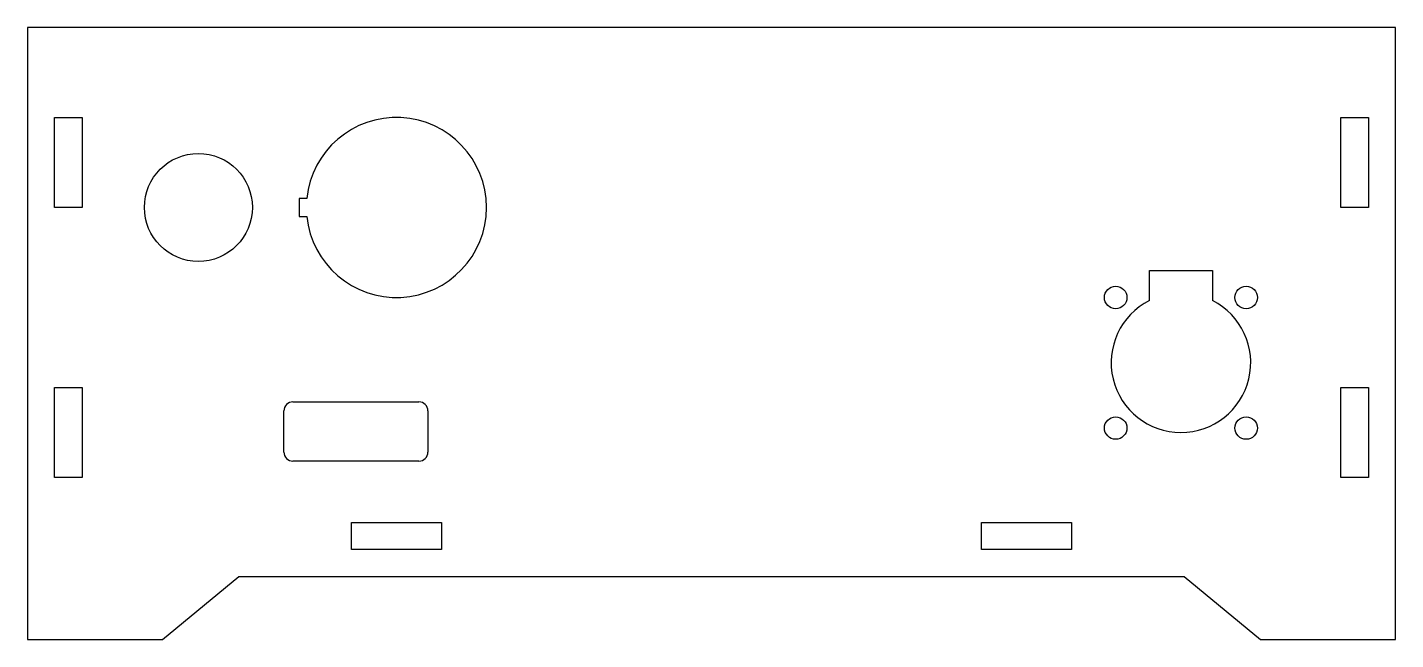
# Model space of a CAD drawing. Header units: millimetres. Extents: x 0 to 152, y 0 to 68.
import ezdxf

# ---------------------------------------------------------------- set-up
doc = ezdxf.new("R2010")
doc.units = ezdxf.units.MM

msp = doc.modelspace()

# ---------------------------------------------------------------- linework, layer by layer
at = {"color": 7, "linetype": 'Continuous'}
for p, q in [((152, 68), (0, 68)), ((0, 68), (0, 0)), ((152, 0), (152, 68)), ((3, 58), (6.1, 58)), ((3, 48), (3, 58)), ((6.1, 58), (6.1, 48)), ((145.9, 58), (149, 58)), ((145.9, 48), (145.9, 58)), ((149, 58), (149, 48)), ((6.1, 48), (3, 48)), ((149, 48), (145.9, 48)), ((3, 28), (6.1, 28)), ((3, 18), (3, 28)), ((6.1, 28), (6.1, 18)), ((145.9, 28), (149, 28)), ((145.9, 18), (145.9, 28)), ((149, 28), (149, 18)), ((6.1, 18), (3, 18)), ((149, 18), (145.9, 18)), ((36, 13), (46, 13)), ((36, 10), (36, 13)), ((46, 13), (46, 10)), ((106, 13), (116, 13)), ((106, 10), (106, 13)), ((116, 13), (116, 10)), ((46, 10), (36, 10)), ((116, 10), (106, 10)), ((15, 0), (23.5, 7)), ((23.5, 7), (128.5, 7)), ((128.5, 7), (137, 0)), ((0, 0), (15, 0)), ((137, 0), (152, 0))]:
    msp.add_line(p, q, dxfattribs=at)
at = {"color": 7, "linetype": 'Continuous', "lineweight": 25}
for p, q in [((0, 68), (0, 0)), ((152, 68), (0, 68)), ((152, 0), (152, 68)), ((3, 58), (6.1, 58)), ((3, 48), (3, 58)), ((6.1, 58), (6.1, 48)), ((145.9, 58), (149, 58)), ((145.9, 48), (145.9, 58)), ((149, 58), (149, 48)), ((6.1, 48), (3, 48)), ((149, 48), (145.9, 48)), ((124.65, 41), (131.65, 41)), ((124.65, 37.66), (124.65, 41)), ((131.65, 41), (131.65, 37.66)), ((3, 28), (6.1, 28)), ((3, 18), (3, 28)), ((6.1, 28), (6.1, 18)), ((145.9, 28), (149, 28)), ((145.9, 18), (145.9, 28)), ((149, 28), (149, 18)), ((29.5, 26.41), (43.5, 26.41)), ((28.5, 20.83), (28.5, 25.41)), ((44.5, 25.41), (44.5, 20.83)), ((43.5, 19.83), (29.5, 19.83)), ((6.1, 18), (3, 18)), ((149, 18), (145.9, 18)), ((36, 13), (46, 13)), ((36, 10), (36, 13)), ((46, 13), (46, 10)), ((106, 13), (116, 13)), ((106, 10), (106, 13)), ((116, 13), (116, 10)), ((46, 10), (36, 10)), ((116, 10), (106, 10)), ((15, 0), (23.5, 7)), ((23.5, 7), (128.5, 7)), ((128.5, 7), (137, 0)), ((0, 0), (15, 0)), ((137, 0), (152, 0))]:
    msp.add_line(p, q, dxfattribs=at)
at = {"color": 7, "linetype": 'Continuous', "lineweight": 25, "flags": 128}
msp.add_lwpolyline([(31.05, 49), (30.2, 49), (30.2, 47), (31.05, 47, 19.949874)], format="xyb", close=True, dxfattribs=at)
at = {"color": 7, "linetype": 'Continuous', "lineweight": 25}
for centre, radius in [((19, 48), 6), ((120.9, 38), 1.25), ((135.4, 38), 1.25), ((120.9, 23.5), 1.25), ((135.4, 23.5), 1.25)]:
    msp.add_circle(centre, radius, dxfattribs=at)
for centre, radius, start, end in [((128.15, 30.75), 7.75, 116.8472, 63.1528), ((29.5, 25.41), 1, 90, 180), ((43.5, 25.41), 1, 0, 90), ((29.5, 20.83), 1, 180, 270), ((43.5, 20.83), 1, 270, 0)]:
    msp.add_arc(centre, radius, start, end, dxfattribs=at)

doc.saveas('drawing.dxf')
